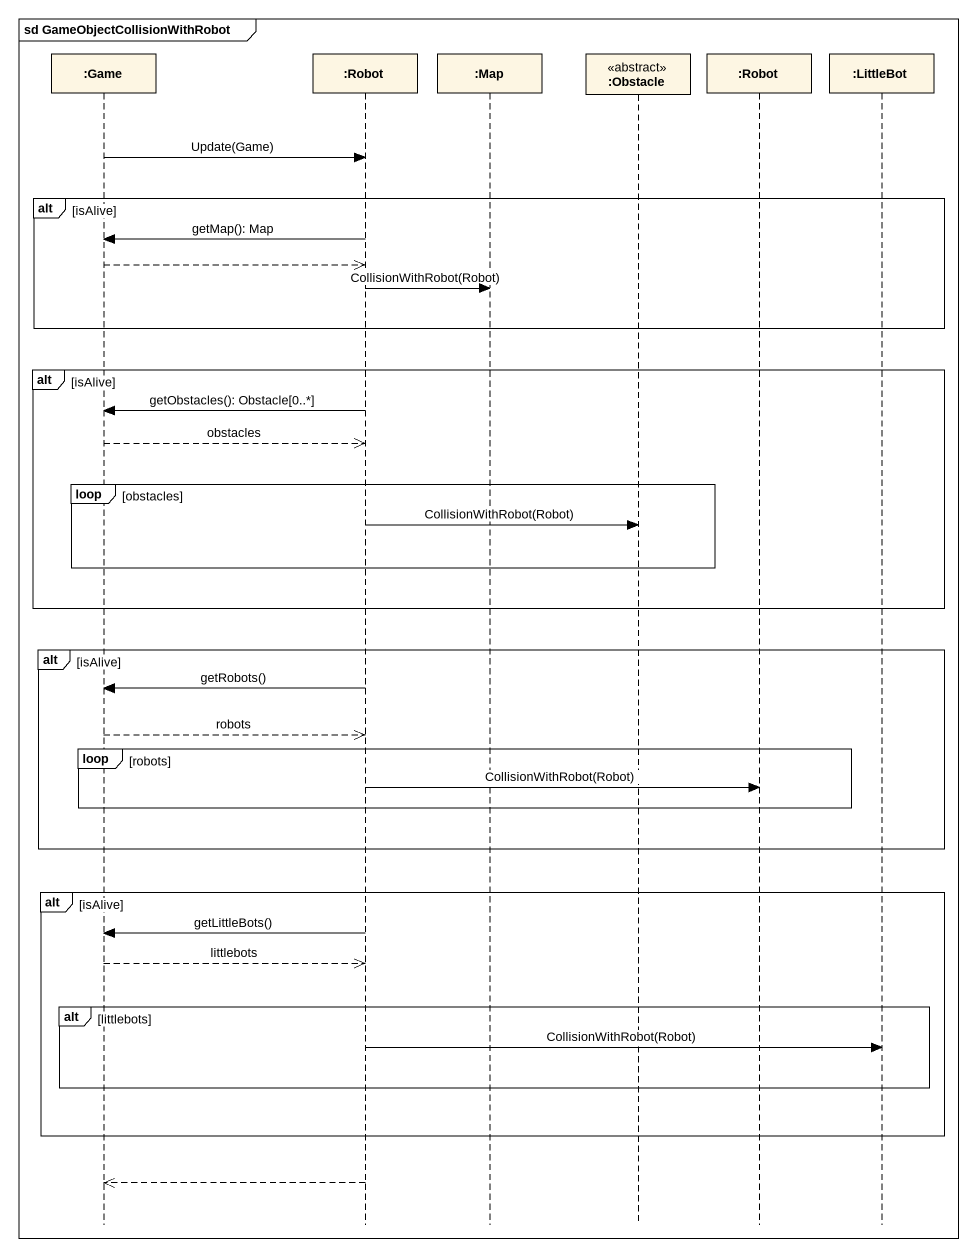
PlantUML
@startuml
mainframe sd GameObjectCollisionWithRobot
hide footbox
participant ":Game" as Game
participant ":Robot" as Robot
participant ":Map" as Map_
participant ":Obstacle" as Obstacle <<abstract>>
participant ":Robot" as Robot_2
participant ":LittleBot" as LittleBot

Game -> Robot : Update(Game)
alt isAlive
  Robot -> Game : getMap(): Map
  Game -->> Robot
  Robot -> Map_ : CollisionWithRobot(Robot)
end
alt isAlive
  Robot -> Game : getObstacles(): Obstacle[0..*]
  Game -->> Robot : obstacles
  loop obstacles
    Robot -> Obstacle : CollisionWithRobot(Robot)
  end
end
alt isAlive
  Robot -> Game : getRobots()
  Game -->> Robot : robots
  loop robots
    Robot -> Robot_2 : CollisionWithRobot(Robot)
  end
end
alt isAlive
  Robot -> Game : getLittleBots()
  Game -->> Robot : littlebots
  alt littlebots
    Robot -> LittleBot : CollisionWithRobot(Robot)
  end
end
Robot -->> Game
@enduml
